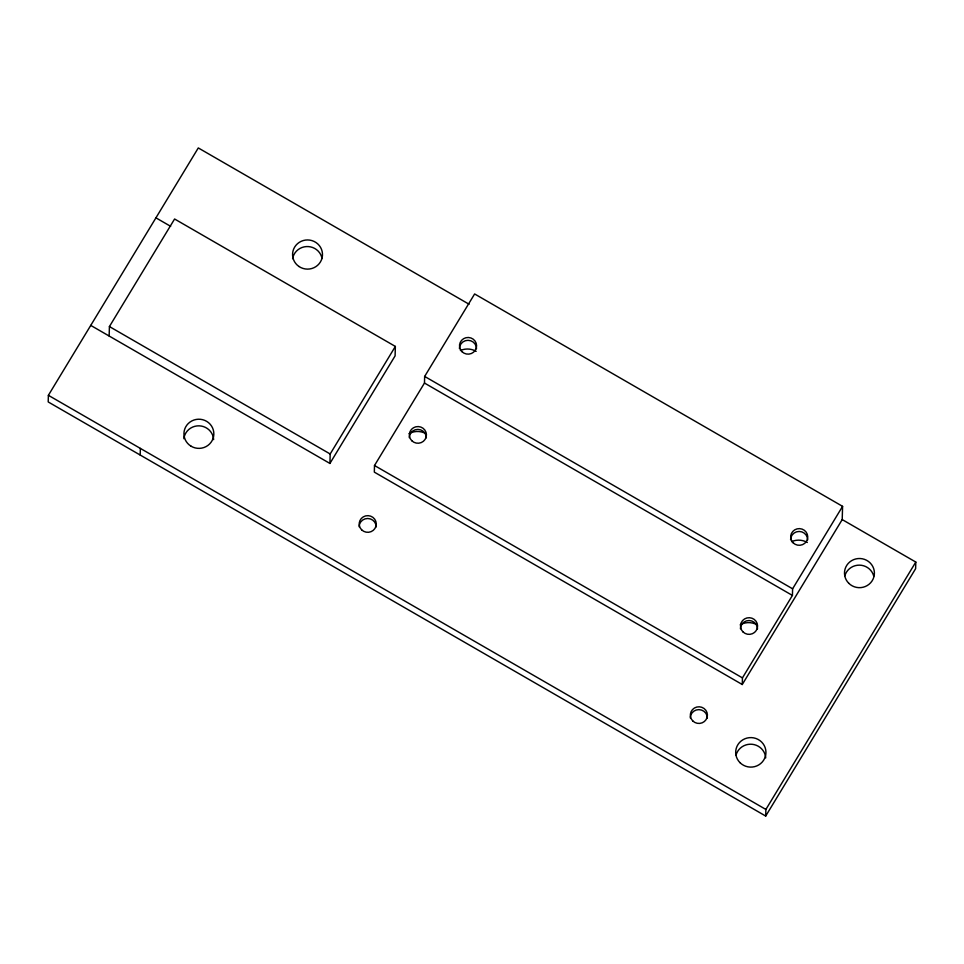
<?xml version="1.0" encoding="UTF-8"?>
<svg xmlns="http://www.w3.org/2000/svg" width="964" height="964" viewBox="0 0 964 964"><rect width="100%" height="100%" fill="white"/><g stroke="black" fill="none" stroke-linecap="round" stroke-linejoin="round"><path stroke-width="1.45" d="M469.07 304.226L198.295 147.938L48.381 395.312L48.2 401.94L765.705 816.062L915.619 568.688L915.8 562.06L842.211 519.584L842.584 506.341L474.625 293.96L424.654 376.43L424.473 383.045L374.502 465.504L374.321 472.131L742.268 684.512L842.211 519.584M109.149 336.014L109.414 326.555L174.592 218.997L395.361 346.425L395.095 355.885L329.917 463.443L90.749 325.398M140.19 455.032L140.37 448.405M329.917 463.443L330.182 453.984L395.361 346.425M742.268 684.512L742.449 677.885L792.42 595.427L792.613 588.799L842.584 506.341M765.705 816.062L765.886 809.447L915.8 562.06M155.927 217.84L170.652 226.335M424.654 376.43L792.613 588.799M424.473 383.045L792.42 595.427M374.502 465.504L742.449 677.885M109.414 326.555L330.182 453.984M48.381 395.312L765.886 809.447M736.062 755.005A15.123 14.749 1.6 0 1 765.717 757.861M844.862 575.785A14.954 14.581 1.6 0 1 873.746 576.098M183.859 438.692A14.954 14.581 1.6 0 1 199.162 425.835A14.954 14.581 1.6 0 1 213.634 439.608M292.598 258.677A14.954 14.581 1.6 0 1 322.06 258.569M359.102 526.73A8.543 8.339 1.6 0 1 367.73 518.487A8.543 8.339 1.6 0 1 376.201 526.91M690.26 717.867A8.543 8.339 1.6 0 1 698.888 709.625A8.543 8.339 1.6 0 1 707.359 718.047M740.412 628.781A8.543 8.339 1.6 0 1 749.052 620.539A8.543 8.339 1.6 0 1 757.511 628.962M409.266 437.644A8.543 8.339 1.6 0 1 417.894 429.402A8.543 8.339 1.6 0 1 426.353 437.825M459.418 348.558A8.543 8.339 1.6 0 1 468.046 340.316A8.543 8.339 1.6 0 1 476.505 348.751M790.576 539.695A8.543 8.339 1.6 0 1 799.204 531.453A8.543 8.339 1.6 0 1 807.663 539.888M740.268 624.756A17.087 16.665 1.6 0 1 757.367 624.937M791.565 541.635A17.087 16.665 1.6 0 1 807.338 542.479M409.11 433.619A17.087 16.665 1.6 0 1 426.209 433.8M460.406 350.498A17.087 16.665 1.6 0 1 476.18 351.342M848.778 583.292A14.954 14.581 1.6 0 0 873.854 577.026A14.954 14.581 1.6 0 0 855.719 558.963A14.954 14.581 1.6 0 0 848.778 583.292M740.015 762.669A15.123 14.749 1.6 0 0 765.392 756.33A15.123 14.749 1.6 0 0 747.052 738.062A15.123 14.749 1.6 0 0 740.015 762.669M191.029 446.187A14.954 14.581 1.6 0 0 213.839 434.246A14.954 14.581 1.6 0 0 191.812 420.943A14.954 14.581 1.6 0 0 191.029 446.187M299.009 266.51A14.954 14.581 1.6 0 0 322.434 255.749A14.954 14.581 1.6 0 0 301.142 241.337A14.954 14.581 1.6 0 0 299.009 266.51M461.937 351.643A8.543 8.339 1.6 0 0 476.276 348.064A8.543 8.339 1.6 0 0 465.913 337.737A8.543 8.339 1.6 0 0 461.937 351.643M411.785 440.729A8.543 8.339 1.6 0 0 426.124 437.15A8.543 8.339 1.6 0 0 415.749 426.823A8.543 8.339 1.6 0 0 411.785 440.729M361.633 529.814A8.543 8.339 1.6 0 0 375.96 526.236A8.543 8.339 1.6 0 0 365.597 515.909A8.543 8.339 1.6 0 0 361.633 529.814M692.791 720.952A8.543 8.339 1.6 0 0 707.118 717.361A8.543 8.339 1.6 0 0 696.755 707.046A8.543 8.339 1.6 0 0 692.791 720.952M742.943 631.866A8.543 8.339 1.6 0 0 757.27 628.287A8.543 8.339 1.6 0 0 746.907 617.96A8.543 8.339 1.6 0 0 742.943 631.866M793.095 542.78A8.543 8.339 1.6 0 0 807.434 539.201A8.543 8.339 1.6 0 0 797.071 528.875A8.543 8.339 1.6 0 0 793.095 542.78"/></g></svg>
